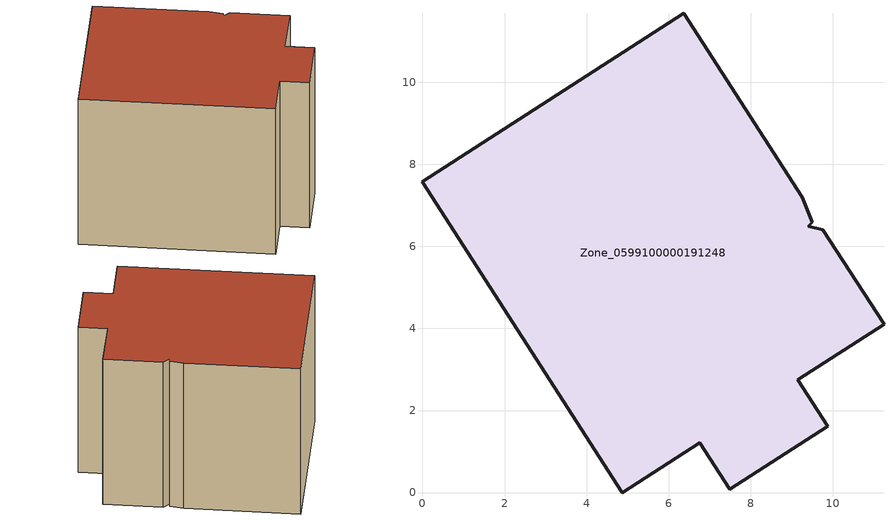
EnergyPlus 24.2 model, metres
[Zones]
Zone_0599100000191248
 floor ground (C_G): 4.87,0 0,7.58 6.37,11.68 9.26,7.2 9.5,6.59 9.4,6.49 9.76,6.41 11.25,4.1 9.15,2.75 9.88,1.62 7.49,0.08 6.76,1.22 z6.8
 wall outside (C_F): 9.15,2.75 11.25,4.1 9.76,6.41 9.4,6.49 9.5,6.59 9.26,7.2 6.37,11.68 0,7.58 4.87,0 6.76,1.22 7.49,0.08 9.88,1.62 9.15,2.75 z6.8:14.76
 roof outside (C_R): 9.4,6.49 9.5,6.59 9.26,7.2 6.37,11.68 0,7.58 4.87,0 6.76,1.22 7.49,0.08 9.88,1.62 9.15,2.75 11.25,4.1 9.76,6.41 z14.76
[BUILDING]
Pand.0599100000191248: North Axis=0; Terrain=City; Loads Convergence Tolerance Value=0.04; Temperature Convergence Tolerance Value=0.4; Solar Distribution=FullExterior; Maximum Number of Warmup Days=25; Minimum Number of Warmup Days=1
[Site:Location]
Rotterdam.The.Hague.AP_ZH_NLD Design_Conditions: Latitude=51.96; Longitude=4.45; Time Zone=1; Elevation=-4.5
[SITE:GROUNDTEMPERATURE:BUILDINGSURFACE]
18, 18, 18, 18, 18, 18, 18, 18, 18, 18, 18, 18
[MATERIAL] Thermal Absorptance=0.9; Solar Absorptance=0.7; Visible Absorptance=0.7
Name | Roughness | Thickness | Conductivity | Density | Specific Heat
G.TC.1946 | MediumSmooth | 0.15 | 1 | 540 | 1210
F.TC.1946 | Rough | 0.3 | 0.857143 | 1920 | 840
R.TC.1946 | MediumRough | 0.2 | 0.909091 | 1500 | 1000
[CONSTRUCTION]
C_G: G.TC.1946
C_F: F.TC.1946
C_R: R.TC.1946
[ZONE]
Zone_0599100000191248: Type=1; Multiplier=1; Ceiling Height=Autocalculate; Volume=Autocalculate; Floor Area=autocalculate; Part of Total Floor Area=Yes
[ZONEINFILTRATION:DESIGNFLOWRATE]
Infil_Zone_0599100000191248: Zone or ZoneList or Space or SpaceList=Zone_0599100000191248; Schedule=AlwaysOn; Design Flow Rate Calculation Method=Flow/Area; Flow Rate per Floor Area=0.003; Constant Term Coefficient=1; Temperature Term Coefficient=0; Velocity Term Coefficient=0; Velocity Squared Term Coefficient=0
[HVACTEMPLATE:ZONE:IDEALLOADSAIRSYSTEM]
Zone_0599100000191248: Maximum Heating Supply Air Temperature=50; Minimum Cooling Supply Air Temperature=13; Maximum Heating Supply Air Humidity Ratio=0.0156; Minimum Cooling Supply Air Humidity Ratio=0.0077; Heating Limit=NoLimit; Cooling Limit=NoLimit; Dehumidification Control Type=ConstantSensibleHeatRatio; Cooling Sensible Heat Ratio=0.7; Dehumidification Setpoint=60; Humidification Control Type=None; Humidification Setpoint=30; Outdoor Air Method=None; Outdoor Air Flow Rate per Person=0.00944; Outdoor Air Flow Rate per Zone Floor Area=0; Outdoor Air Flow Rate per Zone=0; Demand Controlled Ventilation Type=None; Outdoor Air Economizer Type=NoEconomizer; Heat Recovery Type=None; Sensible Heat Recovery Effectiveness=0.7; Latent Heat Recovery Effectiveness=0.65
[ZONECONTROL:THERMOSTAT]
ThermostatControl_Zone_0599100000191248: Zone or ZoneList=Zone_0599100000191248; Control Type Schedule=DualSetpointControlType; Control 1=Thermostat_Zone_0599100000191248; Temperature Difference Between Cutout And Setpoint=0
[THERMOSTATSETPOINT:DUALSETPOINT]
Thermostat_Zone_0599100000191248: Heating Setpoint Temperature Schedule=HeatingSetpoint_Zone_0599100000191248; Cooling Setpoint Temperature Schedule=CoolingSetpoint_Zone_0599100000191248
[SCHEDULE:COMPACT]
HeatingSetpoint_Zone_0599100000191248: Through: 12/31, For: AllDays, Until: 24:00, 21
CoolingSetpoint_Zone_0599100000191248: Through: 12/31, For: AllDays, Until: 24:00, 24
DualSetpointControlType: Through: 12/31, For: AllDays, Until: 24:00, 4
AlwaysOn: Through: 12/31, For: AllDays, Until: 24:00, 1
